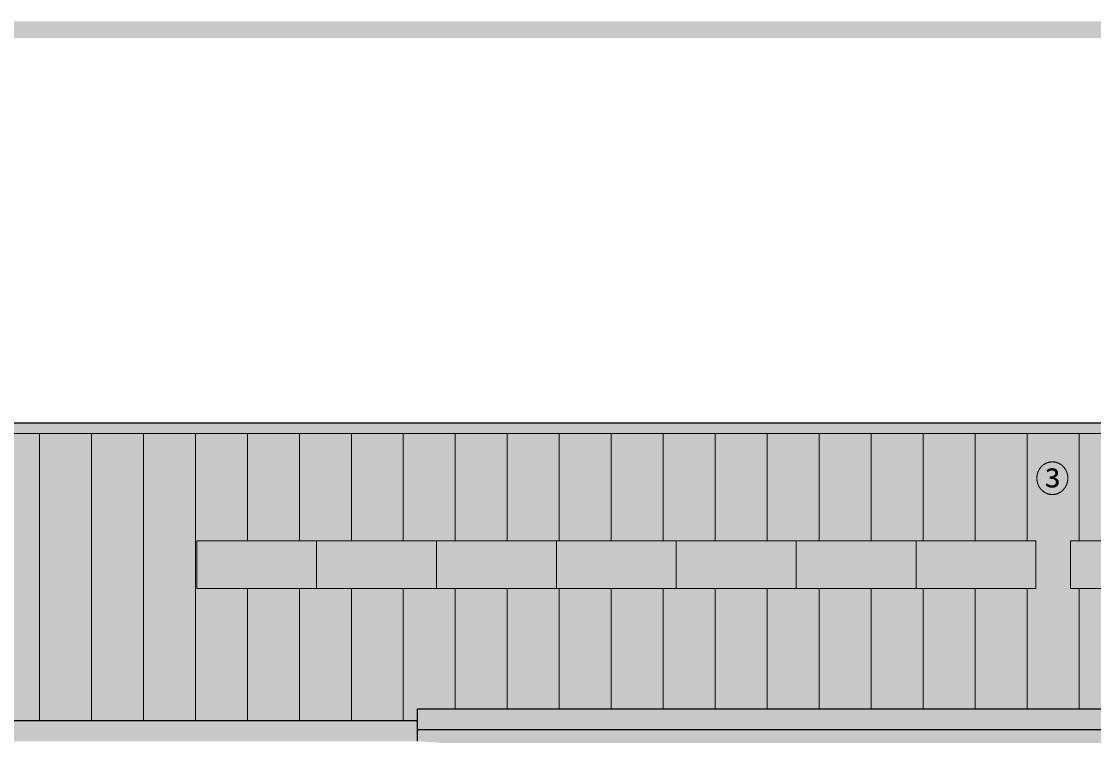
# Model space of a CAD drawing. Units: millimetres at full size; details may follow other scales. Extents: x -58028 to 60518, y -42813 to 41849.
# Drawn here: x -43686 to -28216, y 29691 to 39986 of the extents above; entities that cross this region are included whole.
import ezdxf
from ezdxf.enums import TextEntityAlignment as Align

# ---------------------------------------------------------------- set-up
doc = ezdxf.new("R2010")
doc.units = ezdxf.units.MM
doc.header["$LTSCALE"] = 150
for name, color, linetype, lineweight in [('1-2_細線', 7, 'Continuous', 18), ('1-3_中線', 3, 'Continuous', 25), ('1-8_ﾊｯﾁﾝｸﾞ', 4, 'Continuous', 9), ('1-B_文字', 4, 'Continuous', 9)]:
    doc.layers.add(name, color=color, linetype=linetype, lineweight=lineweight)
for name, color, linetype in [('2-C_2-Cﾚｲﾔ', 254, 'Continuous'), ('4-D_文字', 7, 'Continuous'), ('F-D', 150, 'Continuous')]:
    doc.layers.add(name, color=color, linetype=linetype)
doc.styles.add('ＭＳ ゴシック', font='')
doc.styles.get('ＭＳ ゴシック').set_extended_font_data('MS Gothic')

msp = doc.modelspace()

# ---------------------------------------------------------------- linework, layer by layer
at = {"layer": '1-2_細線'}
msp.add_line((-48400.9, 34045.3), (-9200.9, 34045.3), dxfattribs=at)
at = {"layer": '1-3_中線'}
for p, q in [((-9200.9, 34195.3), (-48400.9, 34195.3)), ((-9200.9, 30070.3), (-37971.5, 30070.3)), ((-37971.5, 29608.6), (-37971.5, 30070.3)), ((-37971.5, 29905.3), (-48400.9, 29905.3)), ((-9200.9, 29773.6), (-37971.5, 29773.6))]:
    msp.add_line(p, q, dxfattribs=at)
at = {"layer": '1-8_ﾊｯﾁﾝｸﾞ'}
for p, q in [((-41152.9, 32499.5), (-41152.9, 31811)), ((-29050.9, 32499.5), (-41152.9, 32499.5)), ((-39426.9, 32499.5), (-39426.9, 31811)), ((-37696.9, 32499.5), (-37696.9, 31811)), ((-35966.9, 32499.5), (-35966.9, 31811)), ((-34236.9, 32499.5), (-34236.9, 31811)), ((-32506.9, 32499.5), (-32506.9, 31811)), ((-30776.9, 32499.5), (-30776.9, 31811)), ((-29050.9, 32499.5), (-29050.9, 31811)), ((-16448.9, 32499.5), (-28550.9, 32499.5)), ((-28550.9, 32499.5), (-28550.9, 31811)), ((-29050.9, 31811), (-41152.9, 31811)), ((-16448.9, 31811), (-28550.9, 31811))]:
    msp.add_line(p, q, dxfattribs=at)
at = {"layer": '1-B_文字'}
for p, q in [((-43425.9, 29905.3), (-43425.9, 34045.3)), ((-42675.9, 29905.3), (-42675.9, 34045.3)), ((-41925.9, 29905.3), (-41925.9, 34045.3)), ((-41175.9, 29905.3), (-41175.9, 34045.3)), ((-40425.9, 32499.5), (-40425.9, 34045.3)), ((-39675.9, 32499.5), (-39675.9, 34045.3)), ((-38925.9, 32499.5), (-38925.9, 34045.3)), ((-38175.9, 32499.5), (-38175.9, 34045.3)), ((-37425.9, 32499.5), (-37425.9, 34045.3)), ((-36675.9, 32499.5), (-36675.9, 34045.3)), ((-35925.9, 32499.5), (-35925.9, 34045.3)), ((-35175.9, 32499.5), (-35175.9, 34045.3)), ((-34425.9, 32499.5), (-34425.9, 34045.3)), ((-33675.9, 32499.5), (-33675.9, 34045.3)), ((-32925.9, 32499.5), (-32925.9, 34045.3)), ((-32175.9, 32499.5), (-32175.9, 34045.3)), ((-31425.9, 32499.5), (-31425.9, 34045.3)), ((-30675.9, 32499.5), (-30675.9, 34045.3)), ((-29925.9, 32499.5), (-29925.9, 34045.3)), ((-29175.9, 32499.5), (-29175.9, 34045.3)), ((-28425.9, 32499.5), (-28425.9, 34045.3)), ((-40425.9, 29905.3), (-40425.9, 31811)), ((-39675.9, 29905.3), (-39675.9, 31811)), ((-38925.9, 29905.3), (-38925.9, 31811)), ((-38175.9, 29905.3), (-38175.9, 31811)), ((-37425.9, 30070.3), (-37425.9, 31811)), ((-36675.9, 30070.3), (-36675.9, 31811)), ((-35925.9, 30070.3), (-35925.9, 31811)), ((-35175.9, 30070.3), (-35175.9, 31811)), ((-34425.9, 30070.3), (-34425.9, 31811)), ((-33675.9, 30070.3), (-33675.9, 31811)), ((-32925.9, 30070.3), (-32925.9, 31811)), ((-32175.9, 30070.3), (-32175.9, 31811)), ((-31425.9, 30070.3), (-31425.9, 31811)), ((-30675.9, 30070.3), (-30675.9, 31811)), ((-29925.9, 30070.3), (-29925.9, 31811)), ((-29175.9, 30070.3), (-29175.9, 31811)), ((-28425.9, 30070.3), (-28425.9, 31811))]:
    msp.add_line(p, q, dxfattribs=at)
at = {"layer": '2-C_2-Cﾚｲﾔ', "color": 251}
for points in [[(-48400.9, 34195.3), (-48400.9, 29905.3), (-37971.5, 29905.3)], [(-9200.9, 34045.3), (-9200.9, 34195.3), (-48400.9, 34195.3)], [(-48400.9, 34195.3), (-37971.5, 29905.3), (-41152.9, 31811)], [(-48400.9, 34195.3), (-41152.9, 31811), (-41152.9, 32499.5)], [(-48400.9, 34195.3), (-41152.9, 32499.5), (-29175.9, 32499.5)], [(-48400.9, 34195.3), (-29175.9, 32499.5), (-29175.9, 34045.3)], [(-48400.9, 34195.3), (-29175.9, 34045.3), (-9200.9, 34045.3)], [(-28425.9, 32499.5), (-28425.9, 34045.3), (-29175.9, 34045.3)], [(-28425.9, 32499.5), (-29175.9, 34045.3), (-29175.9, 32499.5)], [(-28425.9, 34045.3), (-28425.9, 32499.5), (-16448.9, 32499.5)], [(-9200.9, 34045.3), (-28425.9, 34045.3), (-16448.9, 32499.5)], [(-28550.9, 32499.5), (-29050.9, 32499.5), (-29050.9, 31811)], [(-28550.9, 32499.5), (-29050.9, 31811), (-28550.9, 31811)], [(-37971.5, 29905.3), (-29175.9, 31811), (-41152.9, 31811)], [(-37971.5, 29905.3), (-29175.9, 30070.3), (-29175.9, 31811)], [(-29175.9, 31811), (-29175.9, 30070.3), (-28425.9, 30070.3)], [(-29175.9, 31811), (-28425.9, 30070.3), (-28425.9, 31811)], [(-28425.9, 31811), (-28425.9, 30070.3), (-9200.9, 30070.3)], [(-16448.9, 31811), (-28425.9, 31811), (-9200.9, 30070.3)], [(-37971.5, 29905.3), (-28800.9, 29773.6), (-28800.9, 30070.3)], [(-37971.5, 29905.3), (-28800.9, 30070.3), (-29175.9, 30070.3)], [(-28800.9, 30070.3), (-9200.9, 30070.3), (-28800.9, 29773.6), (-9200.9, 29773.6)], [(-48400.9, 29905.3), (-48400.9, 29608.6), (-37971.5, 29905.3), (-37971.5, 29608.6)], [(-37971.5, 29905.3), (-37971.5, 29773.6), (-28800.9, 29773.6)]]:
    msp.add_solid(points, dxfattribs=at)
at = {"layer": '2-C_2-Cﾚｲﾔ', "color": 176}
for points in [[(-29050.9, 32499.5), (-41152.9, 32499.5), (-29050.9, 31811), (-41152.9, 31811)], [(-28550.9, 32499.5), (-16448.9, 32499.5), (-28550.9, 31811), (-16448.9, 31811)]]:
    msp.add_solid(points, dxfattribs=at)
at = {"layer": '2-C_2-Cﾚｲﾔ'}
for points in [[(-26338.4, 29773.6), (-37971.5, 29773.6), (-37971.5, 29608.6)], [(-26338.4, 28786.9), (-26338.4, 29773.6), (-37971.5, 29608.6)]]:
    msp.add_solid(points, dxfattribs=at)
at = {"layer": 'F-D'}
msp.add_solid([(-57345.7, 39745.6), (-57345.7, 39985.6), (59523.5, 39745.6), (59523.5, 39985.6)], dxfattribs=at)

# ---------------------------------------------------------------- texts
at = {"layer": '4-D_文字', "style": 'ＭＳ ゴシック', "width": 0.95}
msp.add_text('③', height=384.9, dxfattribs=at).set_placement((-29060.2, 33086.2), align=Align.BOTTOM_LEFT)

doc.saveas('drawing.dxf')
